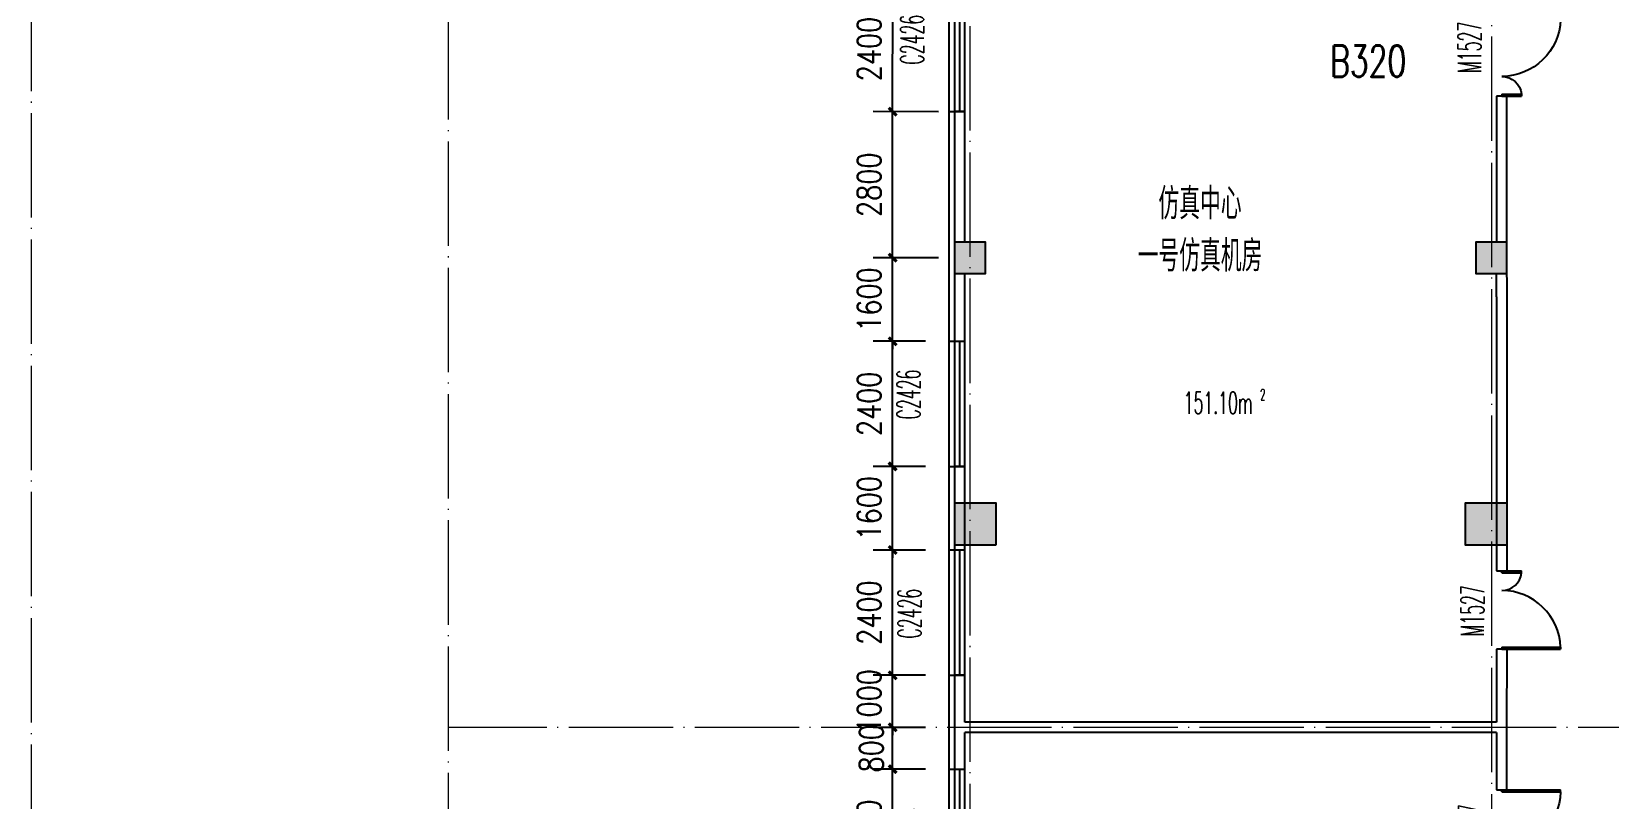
# Model space of a CAD drawing. Extents: x 1417642 to 3570900, y 124798 to 1191112.
# Drawn here: x 1493410 to 1523675, y 423415 to 438130 of the extents above; entities that cross this region are included whole.
import ezdxf

# ---------------------------------------------------------------- set-up
doc = ezdxf.new("R2010")
doc.units = 0
doc.header["$LTSCALE"] = 1000
doc.header["$MEASUREMENT"] = 0
doc.linetypes.add('DOTE', pattern=[2.42, 2, -0.2, 0.02, -0.2])
doc.layers.get('0').update_dxf_attribs({"linetype": 'CONTINUOUS'})
doc.layers.get('Defpoints').update_dxf_attribs({"linetype": 'CONTINUOUS'})
for name, color, linetype in [('colu', 2, 'CONTINUOUS'), ('COLUMN', 9, 'CONTINUOUS'), ('DOTE', 1, 'DOTE'), ('PUB_DIM', 3, 'CONTINUOUS'), ('PUB_HATCH', 8, 'CONTINUOUS'), ('PUB_TEXT', 40, 'CONTINUOUS'), ('SPACE', 7, 'CONTINUOUS'), ('SURFACE', 6, 'CONTINUOUS'), ('tiaozheng', 20, 'CONTINUOUS'), ('WALL', 4, 'CONTINUOUS'), ('WINDOW', 2, 'CONTINUOUS'), ('WINDOW_TEXT', 7, 'CONTINUOUS'), ('填充', 252, 'CONTINUOUS'), ('柱填充', 8, 'CONTINUOUS')]:
    doc.layers.add(name, color=color, linetype=linetype)
doc.styles.add('_TCH_SPACE', font='ROMANS', dxfattribs={"width": 0.7, "height": 5, "bigfont": 'Z'})
doc.styles.add('_TCH_WINDOW', font='ROMANS.shx', dxfattribs={"width": 0.7, "height": 400, "bigfont": 'Z.shx'})
doc.styles.add('DIM_FONT', font='SIMPLEX.shx', dxfattribs={"width": 0.8})
doc.styles.add('Z', font='ROMANS', dxfattribs={"width": 0.7, "bigfont": 'Z'})
doc.dimstyles.new('DIMN150', dxfattribs={"dimscale": 1.5, "dimtxt": 300, "dimasz": 100, "dimexe": 250, "dimexo": 300, "dimgap": 150, "dimtad": 1, "dimdec": 0, "dimzin": 0, "dimdsep": 46, "dimtxsty": 'DIM_FONT', "dimblk": 'ARCHTICK', "dimcen": 0.09, "dimdle": 1.5, "dimclrt": 7, "dimazin": 2, "dimtfac": 1, "dimtdec": 0, "dimtix": 1, "dimtmove": 2, "dimatfit": 3, "dimldrblk": 'ARCHTICK', "dimfxl": 1, "dimtolj": 1, "dimtzin": 0, "dimarcsym": 0})

# ---------------------------------------------------------------- blocks, each defined once
blk = doc.blocks.new('i89')
at = {"layer": '柱填充'}
h = blk.add_hatch(color=256, dxfattribs=at)
h.paths.add_polyline_path([(1555333, 501498), (1555333, 502098), (1554733, 502098), (1554733, 501498)])
h.paths.add_polyline_path([(1525733, 501498), (1525733, 502098), (1525133, 502098), (1525133, 501498)])
h.paths.add_polyline_path([(1517733, 501498), (1517733, 502098), (1517133, 502098), (1517133, 501498)])
h.paths.add_polyline_path([(1509733, 501498), (1509733, 502098), (1509133, 502098), (1509133, 501498)])
h.paths.add_polyline_path([(1501733, 501498), (1501733, 502098), (1501133, 502098), (1501133, 501498)])
h.paths.add_polyline_path([(1498133, 501498), (1498133, 502098), (1497533, 502098), (1497533, 501498)])
h.paths.add_polyline_path([(1498133, 529448), (1498133, 530148), (1497433, 530148), (1497433, 529448)])
h.paths.add_polyline_path([(1498133, 537448), (1498133, 538148), (1497433, 538148), (1497433, 537448)])
h.paths.add_polyline_path([(1541783, 545398), (1541783, 546098), (1541083, 546098), (1541083, 545398)])
h.paths.add_polyline_path([(1565333, 559098), (1565333, 559698), (1564733, 559698), (1564733, 559098)])
h.paths.add_polyline_path([(1565383, 549098), (1565383, 549798), (1564683, 549798), (1564683, 549098)])
h.paths.add_polyline_path([(1565333, 545498), (1565333, 546098), (1564733, 546098), (1564733, 545498)])
h.paths.add_polyline_path([(1565383, 538098), (1564683, 538098), (1564683, 537498), (1565383, 537498)])
h.paths.add_polyline_path([(1565333, 529498), (1565333, 530098), (1564733, 530098), (1564733, 529498)])
h.paths.add_polyline_path([(1565333, 519498), (1565333, 520098), (1564733, 520098), (1564733, 519498)])
h.paths.add_polyline_path([(1565333, 511498), (1565333, 512098), (1564733, 512098), (1564733, 511498)])
h.paths.add_polyline_path([(1565333, 501498), (1565333, 502098), (1564733, 502098), (1564733, 501498)])
h.paths.add_polyline_path([(1555333, 559098), (1555333, 559698), (1554733, 559698), (1554733, 559098)])
h.paths.add_polyline_path([(1555333, 549098), (1555333, 549698), (1554733, 549698), (1554733, 549098)])
h.paths.add_polyline_path([(1555333, 545498), (1555333, 546098), (1554733, 546098), (1554733, 545498)])
h.paths.add_polyline_path([(1555333, 537498), (1555333, 538098), (1554733, 538098), (1554733, 537498)])
h.paths.add_polyline_path([(1555433, 529448), (1555433, 530148), (1554733, 530148), (1554733, 529448)])
h.paths.add_polyline_path([(1555433, 519448), (1555433, 520148), (1554733, 520148), (1554733, 519448)])
h.paths.add_polyline_path([(1555433, 511498), (1555433, 512198), (1554733, 512198), (1554733, 511498)])
h.paths.add_polyline_path([(1551733, 557298), (1551733, 557898), (1551133, 557898), (1551133, 557298)])
h.paths.add_polyline_path([(1551783, 549098), (1551783, 549798), (1551083, 549798), (1551083, 549098)])
h.paths.add_polyline_path([(1551733, 545498), (1551733, 546098), (1551133, 546098), (1551133, 545498)])
h.paths.add_polyline_path([(1551733, 537498), (1551733, 538098), (1551133, 538098), (1551133, 537498)])
h.paths.add_polyline_path([(1551733, 529498), (1551733, 530098), (1551133, 530098), (1551133, 529498)])
h.paths.add_polyline_path([(1551733, 519498), (1551733, 520098), (1551133, 520098), (1551133, 519498)])
h.paths.add_polyline_path([(1551783, 511498), (1551783, 512198), (1551083, 512198), (1551083, 511498)])
h.paths.add_polyline_path([(1551733, 501498), (1551733, 502098), (1551133, 502098), (1551133, 501498)])
h.paths.add_polyline_path([(1541733, 559098), (1541733, 559698), (1541133, 559698), (1541133, 559098)])
h.paths.add_polyline_path([(1541733, 557298), (1541733, 557898), (1541133, 557898), (1541133, 557298)])
h.paths.add_polyline_path([(1541783, 549098), (1541783, 549798), (1541083, 549798), (1541083, 549098)])
h.paths.add_polyline_path([(1541733, 537498), (1541733, 538298), (1541133, 538298), (1541133, 537498)])
h.paths.add_polyline_path([(1541733, 519298), (1541733, 520098), (1541133, 520098), (1541133, 519298)])
h.paths.add_polyline_path([(1541833, 511498), (1541833, 512298), (1541033, 512298), (1541033, 511498)])
h.paths.add_polyline_path([(1541733, 501498), (1541733, 502098), (1541133, 502098), (1541133, 501498)])
h.paths.add_polyline_path([(1533733, 559098), (1533733, 559698), (1533133, 559698), (1533133, 559098)])
h.paths.add_polyline_path([(1533783, 549098), (1533783, 549798), (1533083, 549798), (1533083, 549098)])
h.paths.add_polyline_path([(1533733, 545498), (1533733, 546098), (1533133, 546098), (1533133, 545498)])
h.paths.add_polyline_path([(1533733, 537498), (1533733, 538298), (1533133, 538298), (1533133, 537498)])
h.paths.add_polyline_path([(1533733, 519298), (1533733, 520098), (1533133, 520098), (1533133, 519298)])
h.paths.add_polyline_path([(1533833, 511498), (1533833, 512298), (1533033, 512298), (1533033, 511498)])
h.paths.add_polyline_path([(1533733, 501498), (1533733, 502098), (1533133, 502098), (1533133, 501498)])
h.paths.add_polyline_path([(1525733, 559098), (1525733, 559698), (1525133, 559698), (1525133, 559098)])
h.paths.add_polyline_path([(1525783, 549098), (1525783, 549798), (1525083, 549798), (1525083, 549098)])
h.paths.add_polyline_path([(1525733, 545498), (1525733, 546098), (1525133, 546098), (1525133, 545498)])
h.paths.add_polyline_path([(1525733, 537498), (1525733, 538298), (1525133, 538298), (1525133, 537498)])
h.paths.add_polyline_path([(1525733, 519298), (1525733, 520098), (1525133, 520098), (1525133, 519298)])
h.paths.add_polyline_path([(1525833, 511498), (1525833, 512298), (1525033, 512298), (1525033, 511498)])
h.paths.add_polyline_path([(1517733, 559098), (1517733, 559698), (1517133, 559698), (1517133, 559098)])
h.paths.add_polyline_path([(1517783, 549098), (1517783, 549798), (1517083, 549798), (1517083, 549098)])
h.paths.add_polyline_path([(1517733, 545498), (1517733, 546098), (1517133, 546098), (1517133, 545498)])
h.paths.add_polyline_path([(1517733, 537498), (1517733, 538298), (1517133, 538298), (1517133, 537498)])
h.paths.add_polyline_path([(1517733, 519298), (1517733, 520098), (1517133, 520098), (1517133, 519298)])
h.paths.add_polyline_path([(1517833, 511498), (1517833, 512298), (1517033, 512298), (1517033, 511498)])
h.paths.add_polyline_path([(1509733, 559098), (1509733, 559698), (1509133, 559698), (1509133, 559098)])
h.paths.add_polyline_path([(1509783, 549098), (1509783, 549798), (1509083, 549798), (1509083, 549098)])
h.paths.add_polyline_path([(1509733, 545498), (1509733, 546098), (1509133, 546098), (1509133, 545498)])
h.paths.add_polyline_path([(1509733, 537498), (1509733, 538298), (1509133, 538298), (1509133, 537498)])
h.paths.add_polyline_path([(1509733, 519298), (1509733, 520098), (1509133, 520098), (1509133, 519298)])
h.paths.add_polyline_path([(1509833, 511498), (1509833, 512298), (1509033, 512298), (1509033, 511498)])
h.paths.add_polyline_path([(1509733, 480798), (1509733, 481398), (1509133, 481398), (1509133, 480798)])
h.paths.add_polyline_path([(1501733, 559098), (1501733, 559698), (1501133, 559698), (1501133, 559098)])
h.paths.add_polyline_path([(1501733, 549098), (1501733, 549698), (1501133, 549698), (1501133, 549098)])
h.paths.add_polyline_path([(1501733, 545498), (1501733, 546098), (1501133, 546098), (1501133, 545498)])
h.paths.add_polyline_path([(1501733, 537498), (1501733, 538098), (1501133, 538098), (1501133, 537498)])
h.paths.add_polyline_path([(1501733, 529498), (1501733, 530098), (1501133, 530098), (1501133, 529498)])
h.paths.add_polyline_path([(1501733, 519498), (1501733, 520098), (1501133, 520098), (1501133, 519498)])
h.paths.add_polyline_path([(1501833, 511498), (1501833, 512198), (1501133, 512198), (1501133, 511498)])
h.paths.add_polyline_path([(1501733, 480798), (1501733, 481398), (1501133, 481398), (1501133, 480798)])
h.paths.add_polyline_path([(1498133, 559098), (1498133, 559698), (1497533, 559698), (1497533, 559098)])
h.paths.add_polyline_path([(1498183, 549098), (1498183, 549798), (1497483, 549798), (1497483, 549098)])
h.paths.add_polyline_path([(1498133, 545498), (1498133, 546098), (1497533, 546098), (1497533, 545498)])
h.paths.add_polyline_path([(1498133, 519448), (1498133, 520148), (1497433, 520148), (1497433, 519448)])
h.paths.add_polyline_path([(1498133, 511448), (1498133, 512148), (1497433, 512148), (1497433, 511448)])
h.paths.add_polyline_path([(1498133, 480798), (1498133, 481398), (1497533, 481398), (1497533, 480798)])
h.paths.add_polyline_path([(1488133, 559098), (1488133, 559698), (1487533, 559698), (1487533, 559098)])
h.paths.add_polyline_path([(1488233, 549098), (1488233, 549798), (1487533, 549798), (1487533, 549098)])
h.paths.add_polyline_path([(1488133, 545498), (1488133, 546098), (1487533, 546098), (1487533, 545498)])
h.paths.add_polyline_path([(1488133, 537498), (1488133, 538098), (1487533, 538098), (1487533, 537498)])
h.paths.add_polyline_path([(1488133, 529498), (1488133, 530098), (1487533, 530098), (1487533, 529498)])
h.paths.add_polyline_path([(1488133, 519498), (1488133, 520098), (1487533, 520098), (1487533, 519498)])
h.paths.add_polyline_path([(1488133, 511498), (1488133, 512098), (1487533, 512098), (1487533, 511498)])
h.paths.add_polyline_path([(1488133, 501498), (1488133, 502098), (1487533, 502098), (1487533, 501498)])
h.paths.add_polyline_path([(1488133, 480798), (1488133, 481398), (1487533, 481398), (1487533, 480798)])
h.paths.add_polyline_path([(1498133, 484398), (1498133, 485198), (1497433, 485198), (1497433, 484398)])
h.paths.add_polyline_path([(1498134, 496298), (1498134, 497098), (1497433, 497098), (1497433, 496298)])
h.paths.add_polyline_path([(1487533, 497098), (1487533, 496298), (1488233, 496298), (1488233, 497098)])
h.paths.add_polyline_path([(1487533, 485198), (1487533, 484398), (1488233, 484398), (1488233, 485198)])
h.paths.add_polyline_path([(1509733, 496298), (1509733, 497098), (1509033, 497098), (1509033, 496298)])
h.paths.add_polyline_path([(1509733, 484398), (1509733, 485198), (1509033, 485198), (1509033, 484398)])
for points in [[(1488227, 497098), (1488325, 497098), (1488325, 496298), (1488227, 496298)], [(1497334, 497098), (1497431, 497098), (1497431, 496298), (1497334, 496298)]]:
    blk.add_hatch(color=256, dxfattribs=at).paths.add_polyline_path(points)
at = {"layer": 'colu'}
for points in [[(1488133, 501498), (1488133, 502098), (1487533, 502098), (1487533, 501498)], [(1498133, 501498), (1498133, 502098), (1497533, 502098), (1497533, 501498)], [(1488333, 496298), (1488333, 497098), (1487533, 497098), (1487533, 496298)], [(1498134, 496298), (1498134, 497098), (1497334, 497098), (1497334, 496298)]]:
    blk.add_lwpolyline(points, close=True, dxfattribs=at)
blk = doc.blocks.new('_ArchTick')
at = {"color": 0, "linetype": 'ByBlock', "const_width": 0.4}
blk.add_lwpolyline([(-0.5, -0.5), (0.5, 0.5)], dxfattribs=at)
blk = doc.blocks.new('*D1964')
at = {"layer": 'Defpoints', "color": 0}
for p in [(1509928, 438996), (1511255, 438995), (1511255, 436595)]:
    blk.add_point(p, dxfattribs=at)
at = {"layer": 'PUB_DIM', "color": 0, "lineweight": -2}
for p, q in [((1510805, 438995), (1509553, 438996)), ((1509927, 436593), (1509928, 438998)), ((1510805, 436595), (1509552, 436596))]:
    blk.add_line(p, q, dxfattribs=at)
at = {"layer": 'PUB_DIM', "color": 0, "lineweight": -2, "xscale": 150, "yscale": 150, "zscale": 150}
for p, rotation in [((1509928, 438996), 89.99045088805187), ((1509927, 436596), 269.9904508880519)]:
    blk.add_blockref('_ArchTick', p, dxfattribs=dict(at, rotation=rotation))
at = {"layer": 'PUB_DIM', "color": 7, "insert": (1509477, 437796), "char_height": 450, "attachment_point": 5, "rotation": 89.9905, "style": 'DIM_FONT'}
blk.add_mtext('\\A1;2400', dxfattribs=at)
blk = doc.blocks.new('*D1965')
at = {"layer": 'Defpoints', "color": 0}
for p in [(1509927, 436596), (1511255, 436595), (1511254, 433795)]:
    blk.add_point(p, dxfattribs=at)
at = {"layer": 'PUB_DIM', "color": 0, "lineweight": -2}
for p, q in [((1510805, 436595), (1509552, 436596)), ((1509927, 433793), (1509927, 436598)), ((1510804, 433795), (1509552, 433796))]:
    blk.add_line(p, q, dxfattribs=at)
at = {"layer": 'PUB_DIM', "color": 0, "lineweight": -2, "xscale": 150, "yscale": 150, "zscale": 150}
for p, rotation in [((1509927, 436596), 89.99045088805444), ((1509927, 433796), 269.9904508880545)]:
    blk.add_blockref('_ArchTick', p, dxfattribs=dict(at, rotation=rotation))
at = {"layer": 'PUB_DIM', "color": 7, "insert": (1509477, 435196), "char_height": 450, "attachment_point": 5, "rotation": 89.9905, "style": 'DIM_FONT'}
blk.add_mtext('\\A1;2800', dxfattribs=at)
blk = doc.blocks.new('*D2032')
at = {"layer": 'Defpoints', "color": 0}
for p in [(1509927, 423995), (1511010, 423995), (1511010, 421595)]:
    blk.add_point(p, dxfattribs=at)
at = {"layer": 'PUB_DIM', "color": 0, "lineweight": -2}
for p, q in [((1510560, 423995), (1509552, 423995)), ((1509927, 421593), (1509927, 423998)), ((1510560, 421595), (1509552, 421595))]:
    blk.add_line(p, q, dxfattribs=at)
at = {"layer": 'PUB_DIM', "color": 0, "lineweight": -2, "xscale": 150, "yscale": 150, "zscale": 150}
for p, rotation in [((1509927, 423995), 90), ((1509927, 421595), 270)]:
    blk.add_blockref('_ArchTick', p, dxfattribs=dict(at, rotation=rotation))
at = {"layer": 'PUB_DIM', "color": 7, "insert": (1509477, 422795), "char_height": 450, "attachment_point": 5, "rotation": 90, "style": 'DIM_FONT'}
blk.add_mtext('\\A1;2400', dxfattribs=at)
blk = doc.blocks.new('*D2033')
at = {"layer": 'Defpoints', "color": 0}
for p in [(1509927, 424795), (1511010, 424795), (1511010, 423995)]:
    blk.add_point(p, dxfattribs=at)
at = {"layer": 'PUB_DIM', "color": 0, "lineweight": -2}
for p, q in [((1510560, 424795), (1509552, 424795)), ((1509927, 423993), (1509927, 424798)), ((1510560, 423995), (1509552, 423995))]:
    blk.add_line(p, q, dxfattribs=at)
at = {"layer": 'PUB_DIM', "color": 0, "lineweight": -2, "xscale": 150, "yscale": 150, "zscale": 150}
for p, rotation in [((1509927, 424795), 90), ((1509927, 423995), 270)]:
    blk.add_blockref('_ArchTick', p, dxfattribs=dict(at, rotation=rotation))
at = {"layer": 'PUB_DIM', "color": 7, "insert": (1509518, 424395), "char_height": 450, "attachment_point": 5, "rotation": 90, "style": 'DIM_FONT'}
blk.add_mtext('\\A1;800', dxfattribs=at)
blk = doc.blocks.new('*D2034')
at = {"layer": 'Defpoints', "color": 0}
for p in [(1509927, 425795), (1511010, 425795), (1511010, 424795)]:
    blk.add_point(p, dxfattribs=at)
at = {"layer": 'PUB_DIM', "color": 0, "lineweight": -2}
for p, q in [((1509927, 425795), (1509927, 425945)), ((1510560, 425795), (1509552, 425795)), ((1509927, 424795), (1509927, 425795)), ((1510560, 424795), (1509552, 424795)), ((1509927, 424795), (1509927, 424645))]:
    blk.add_line(p, q, dxfattribs=at)
at = {"layer": 'PUB_DIM', "color": 0, "lineweight": -2, "xscale": 150, "yscale": 150, "zscale": 150}
for p, rotation in [((1509927, 425795), 270), ((1509927, 424795), 90)]:
    blk.add_blockref('_ArchTick', p, dxfattribs=dict(at, rotation=rotation))
at = {"layer": 'PUB_DIM', "color": 7, "insert": (1509477, 425295), "char_height": 450, "attachment_point": 5, "rotation": 90, "style": 'DIM_FONT'}
blk.add_mtext('\\A1;1000', dxfattribs=at)
blk = doc.blocks.new('*D2035')
at = {"layer": 'Defpoints', "color": 0}
for p in [(1509927, 428195), (1511010, 428195), (1511010, 425795)]:
    blk.add_point(p, dxfattribs=at)
at = {"layer": 'PUB_DIM', "color": 0, "lineweight": -2}
for p, q in [((1510560, 428195), (1509552, 428195)), ((1509927, 425793), (1509927, 428198)), ((1510560, 425795), (1509552, 425795))]:
    blk.add_line(p, q, dxfattribs=at)
at = {"layer": 'PUB_DIM', "color": 0, "lineweight": -2, "xscale": 150, "yscale": 150, "zscale": 150}
for p, rotation in [((1509927, 428195), 90), ((1509927, 425795), 270)]:
    blk.add_blockref('_ArchTick', p, dxfattribs=dict(at, rotation=rotation))
at = {"layer": 'PUB_DIM', "color": 7, "insert": (1509477, 426995), "char_height": 450, "attachment_point": 5, "rotation": 90, "style": 'DIM_FONT'}
blk.add_mtext('\\A1;2400', dxfattribs=at)
blk = doc.blocks.new('*D2036')
at = {"layer": 'Defpoints', "color": 0}
for p in [(1509927, 429796), (1511010, 429796), (1511010, 428195)]:
    blk.add_point(p, dxfattribs=at)
at = {"layer": 'PUB_DIM', "color": 0, "lineweight": -2}
for p, q in [((1510560, 429796), (1509552, 429796)), ((1509927, 429796), (1509927, 429946)), ((1509927, 428195), (1509927, 429796)), ((1510560, 428195), (1509552, 428195)), ((1509927, 428195), (1509927, 428045))]:
    blk.add_line(p, q, dxfattribs=at)
at = {"layer": 'PUB_DIM', "color": 0, "lineweight": -2, "xscale": 150, "yscale": 150, "zscale": 150}
for p, rotation in [((1509927, 429796), 270), ((1509927, 428195), 90)]:
    blk.add_blockref('_ArchTick', p, dxfattribs=dict(at, rotation=rotation))
at = {"layer": 'PUB_DIM', "color": 7, "insert": (1509477, 428996), "char_height": 450, "attachment_point": 5, "rotation": 90, "style": 'DIM_FONT'}
blk.add_mtext('\\A1;1600', dxfattribs=at)
blk = doc.blocks.new('*D2037')
at = {"layer": 'Defpoints', "color": 0}
for p in [(1509927, 432196), (1511010, 432196), (1511010, 429796)]:
    blk.add_point(p, dxfattribs=at)
at = {"layer": 'PUB_DIM', "color": 0, "lineweight": -2}
for p, q in [((1510560, 432196), (1509552, 432196)), ((1509927, 429794), (1509927, 432198)), ((1510560, 429796), (1509552, 429796))]:
    blk.add_line(p, q, dxfattribs=at)
at = {"layer": 'PUB_DIM', "color": 0, "lineweight": -2, "xscale": 150, "yscale": 150, "zscale": 150}
for p, rotation in [((1509927, 432196), 90), ((1509927, 429796), 270)]:
    blk.add_blockref('_ArchTick', p, dxfattribs=dict(at, rotation=rotation))
at = {"layer": 'PUB_DIM', "color": 7, "insert": (1509477, 430996), "char_height": 450, "attachment_point": 5, "rotation": 90, "style": 'DIM_FONT'}
blk.add_mtext('\\A1;2400', dxfattribs=at)
blk = doc.blocks.new('*D2038')
at = {"layer": 'Defpoints', "color": 0}
for p in [(1509927, 433796), (1511010, 433796), (1511010, 432196)]:
    blk.add_point(p, dxfattribs=at)
at = {"layer": 'PUB_DIM', "color": 0, "lineweight": -2}
for p, q in [((1510560, 433796), (1509552, 433796)), ((1509927, 433796), (1509927, 433946)), ((1509927, 432196), (1509927, 433796)), ((1510560, 432196), (1509552, 432196)), ((1509927, 432196), (1509927, 432046))]:
    blk.add_line(p, q, dxfattribs=at)
at = {"layer": 'PUB_DIM', "color": 0, "lineweight": -2, "xscale": 150, "yscale": 150, "zscale": 150}
for p, rotation in [((1509927, 433796), 270), ((1509927, 432196), 90)]:
    blk.add_blockref('_ArchTick', p, dxfattribs=dict(at, rotation=rotation))
at = {"layer": 'PUB_DIM', "color": 7, "insert": (1509477, 432996), "char_height": 450, "attachment_point": 5, "rotation": 90, "style": 'DIM_FONT'}
blk.add_mtext('\\A1;1600', dxfattribs=at)
blk = doc.blocks.new('_FZH')
blk.add_lwpolyline([(-0.5, -0.5), (0.5, -0.5), (0.5, 0.5), (-0.5, 0.5)], close=True)
at = {"layer": 'PUB_HATCH'}
blk.add_solid([(-0.5, -0.5), (0.5, -0.5), (-0.5, 0.5), (0.5, 0.5)], dxfattribs=at)
blk = doc.blocks.new('$TCHSYS$WIN2D')
for p, q in [((-0.5, 0.5), (0.5, 0.5)), ((-0.5, 0.5), (-0.5, -0.5)), ((0.5, 0.5), (0.5, -0.5)), ((0.5, 0.167), (-0.5, 0.167)), ((0.5, -0.167), (-0.5, -0.167)), ((-0.5, -0.5), (0.5, -0.5))]:
    blk.add_line(p, q)
blk = doc.blocks.new('$DorLib2D$00000225')
at = {"color": 0}
for p, q in [((0.475, -0.001), (0.475, 0.752)), ((0.475, 0.752), (0.5, 0.752)), ((0.5, -0.001), (0.5, 0.752)), ((-0.5, 0), (-0.5, 0.252)), ((-0.475, 0.252), (-0.5, 0.252)), ((-0.475, 0), (-0.475, 0.252)), ((-0.475, 0), (-0.5, 0)), ((0.475, -0.001), (0.5, -0.001))]:
    blk.add_line(p, q, dxfattribs=at)
for centre, radius, start, end in [((0.505, -0.002), 0.755, 92.2493, 179.7238), ((-0.501, 0.003), 0.251, 359.7899, 84.0974)]:
    blk.add_arc(centre, radius, start, end, dxfattribs=at)

msp = doc.modelspace()

# ---------------------------------------------------------------- linework, layer by layer
at = {"lineweight": 0}
msp.add_lwpolyline([(1511010.3, 432195.8), (1511010.3, 431995.8)], dxfattribs=at)
at = {"layer": 'DOTE', "lineweight": 0}
for p, q in [((1493410.3, 412787.5), (1493410.3, 496674.8)), ((1493410.3, 412787.5), (1493410.3, 496674.8)), ((1493410.3, 412787.5), (1493410.3, 496674.8)), ((1501410.3, 385623.9), (1501410.3, 495521.4))]:
    msp.add_line(p, q, dxfattribs=at)
for points in [[(1511410.3, 469695.5), (1511410.3, 385594.9)], [(1521410.3, 469495.5), (1521410.3, 385594.9)], [(1597673.8, 424795.5), (1501410.3, 424795.5)]]:
    msp.add_lwpolyline(points, dxfattribs=at)
at = {"layer": 'SURFACE'}
for p, q in [((1511010.3, 436595.8), (1511110.3, 436595.8)), ((1511010.3, 433795.8), (1511010.3, 436595.8)), ((1511010.3, 432195.8), (1511010.3, 433795.8)), ((1511010.3, 432195.8), (1511110.3, 432195.8)), ((1511010.3, 429795.8), (1511110.3, 429795.8)), ((1511010.3, 428195.5), (1511010.3, 429795.8)), ((1511010.3, 428195.5), (1511110.3, 428195.5)), ((1511010.3, 425795.5), (1511110.3, 425795.5)), ((1511010.3, 424795.5), (1511010.3, 425795.5)), ((1511010.3, 423995.5), (1511010.3, 424795.5)), ((1511010.3, 423995.5), (1511110.3, 423995.5))]:
    msp.add_line(p, q, dxfattribs=at)
at = {"layer": 'WALL'}
for p, q in [((1521710.3, 436895.5), (1521510.3, 436895.5)), ((1521510.3, 436895.5), (1521510.3, 434095.8)), ((1521710.3, 434095.8), (1521710.3, 436895.5)), ((1511310.3, 436595.8), (1511110.3, 436595.8)), ((1511110.3, 436595.8), (1511110.3, 434095.8)), ((1511310.3, 434095.8), (1511310.3, 436595.8)), ((1521711.3, 433046.2), (1521710.3, 433795.9)), ((1511110.3, 433495.8), (1511110.3, 432195.8)), ((1511310.3, 432195.8), (1511310.3, 433495.8)), ((1521511.3, 433045.9), (1521510.7, 433495.8)), ((1521511.3, 433046.1), (1521510.6, 427795.5)), ((1521710.6, 427795.4), (1521711.3, 433046.1)), ((1511110.3, 432195.8), (1511310.3, 432195.8)), ((1511310.3, 429795.8), (1511110.3, 429795.8)), ((1511110.3, 429795.8), (1511110.3, 428195.5)), ((1511310.3, 428195.5), (1511310.3, 429795.8)), ((1511110.3, 428195.5), (1511310.3, 428195.5)), ((1521510.6, 427795.5), (1521710.6, 427795.4)), ((1521510.5, 426295.5), (1521510.3, 424895.5)), ((1521710.5, 426295.4), (1521510.5, 426295.5)), ((1521710.3, 424795.4), (1521710.5, 426295.4)), ((1511310.3, 425795.5), (1511110.3, 425795.5)), ((1511110.3, 425795.5), (1511110.3, 424795.5)), ((1511310.3, 424895.5), (1511310.3, 425795.5)), ((1511110.3, 424795.5), (1511110.3, 423995.5)), ((1521510.3, 424895.5), (1511310.3, 424895.5)), ((1521510.3, 424695.5), (1511310.3, 424695.5)), ((1511310.3, 423995.5), (1511310.3, 424695.5)), ((1521510.3, 424695.5), (1521510.3, 423595.9)), ((1521710.3, 423595.9), (1521710.3, 424795.5)), ((1511110.3, 423995.5), (1511310.3, 423995.5)), ((1521510.3, 423595.9), (1521710.3, 423595.9))]:
    msp.add_line(p, q, dxfattribs=at)

# ---------------------------------------------------------------- block references
at = {"layer": 'COLUMN', "lineweight": 0, "xscale": 600, "yscale": 600, "zscale": 600}
for p in [(1511410.3, 433795.8), (1521410.3, 433795.8)]:
    msp.add_blockref('_FZH', p, dxfattribs=at)
at = {"layer": 'tiaozheng'}
msp.add_blockref('i89', (23577.2, -68002.8), dxfattribs=at)
at = {"layer": 'WINDOW', "color": 2}
ref = msp.add_blockref('$TCHSYS$WIN2D', (1511160.3, 437795.8), dxfattribs=dict(at, xscale=2400, yscale=300, zscale=2400, rotation=90))
ref.add_attrib('A', 'C2426', (1510523.6, 437496.7), dxfattribs={"layer": 'WINDOW_TEXT', "color": 2, "height": 446.25, "rotation": 90, "style": '_TCH_WINDOW', "width": 0.494118})
at = {"layer": 'WINDOW', "lineweight": 0}
ref = msp.add_blockref('$DorLib2D$00000225', (1521610.3, 437645.5), dxfattribs=dict(at, xscale=1500, yscale=-1500, zscale=1500, rotation=90))
ref.add_attrib('A', 'M1527', (1521215.9, 437335.9), dxfattribs={"layer": 'WINDOW_TEXT', "lineweight": 0, "height": 446.25, "rotation": 90, "style": '_TCH_WINDOW', "width": 0.494118})
at = {"layer": 'WINDOW', "color": 2}
ref = msp.add_blockref('$TCHSYS$WIN2D', (1511160.3, 430995.8), dxfattribs=dict(at, xscale=2400, yscale=300, zscale=2400, rotation=90))
ref.add_attrib('A', 'C2426', (1510456.4, 430696.7), dxfattribs={"layer": 'WINDOW_TEXT', "color": 2, "height": 446.25, "rotation": 90, "style": '_TCH_WINDOW', "width": 0.494118})
ref = msp.add_blockref('$TCHSYS$WIN2D', (1511160.3, 426995.5), dxfattribs=dict(at, xscale=2400, yscale=300, zscale=2400, rotation=90))
ref.add_attrib('A', 'C2426', (1510473.1, 426496.7), dxfattribs={"layer": 'WINDOW_TEXT', "color": 2, "height": 446.25, "rotation": 90, "style": '_TCH_WINDOW', "width": 0.494118})
at = {"layer": 'WINDOW', "lineweight": 0}
ref = msp.add_blockref('$DorLib2D$00000225', (1521610.5, 427045.5), dxfattribs=dict(at, xscale=-1500, yscale=-1500, zscale=-1500, rotation=89.9932008807467))
ref.add_attrib('A', 'M1527', (1521269.3, 426536.2), dxfattribs={"layer": 'WINDOW_TEXT', "lineweight": 0, "height": 446.25, "rotation": 89.9932, "style": '_TCH_WINDOW', "width": 0.494118})
at = {"layer": 'WINDOW', "color": 2}
ref = msp.add_blockref('$TCHSYS$WIN2D', (1511160.3, 422795.5), dxfattribs=dict(at, xscale=2400, yscale=300, zscale=2400, rotation=90))
ref.add_attrib('A', 'C2426', (1510473.2, 422296.7), dxfattribs={"layer": 'WINDOW_TEXT', "color": 2, "height": 446.25, "rotation": 90, "style": '_TCH_WINDOW', "width": 0.494118})
at = {"layer": 'WINDOW', "lineweight": 0}
ref = msp.add_blockref('$DorLib2D$00000225', (1521610.3, 422845.9), dxfattribs=dict(at, xscale=1500, yscale=-1500, zscale=1500, rotation=90))
ref.add_attrib('A', 'M1527', (1521229.2, 422336.7), dxfattribs={"layer": 'WINDOW_TEXT', "lineweight": 0, "height": 446.25, "rotation": 90, "style": '_TCH_WINDOW', "width": 0.494118})

# ---------------------------------------------------------------- texts
at = {"layer": 'PUB_TEXT', "color": 1, "lineweight": 60, "style": 'Z', "width": 0.7}
msp.add_text('B320', height=600, dxfattribs=at).set_placement((1518318.3, 437265))
at = {"layer": 'SPACE', "style": '_TCH_SPACE', "width": 0.525}
for s, height, p in [('2', 210, (1516979.1, 431068.8)), ('151.10m', 420, (1515509.1, 430806.3))]:
    msp.add_text(s, height=height, dxfattribs=at).set_placement(p)
at = {"layer": '填充', "insert": (1515822.1, 435131.5), "char_height": 600, "width": 5691.759, "attachment_point": 2, "style": '_TCH_WINDOW'}
msp.add_mtext('{\\C3;仿真中心\\P一号仿真机房}', dxfattribs=at)

# ---------------------------------------------------------------- dimensions: what is measured, and where the dimension line sits
at = {"layer": 'PUB_DIM'}
for p1, p2, distance, picture, middle in [((1511254.5, 436595.4), (1511254.9, 438995.4), 1327.4, '*D1964', (1509477.4, 437795.7)), ((1511254.1, 433795.4), (1511254.5, 436595.4), 1327.4, '*D1965', (1509477, 435195.7)), ((1511010.3, 432195.8), (1511010.3, 433795.8), 1083.6, '*D2038', (1509476.7, 432995.8)), ((1511010.3, 429795.8), (1511010.3, 432195.8), 1083.6, '*D2037', (1509476.7, 430995.8)), ((1511010.3, 428195.5), (1511010.3, 429795.8), 1083.6, '*D2036', (1509476.7, 428995.6)), ((1511010.3, 425795.5), (1511010.3, 428195.5), 1083.6, '*D2035', (1509476.7, 426995.5)), ((1511010.3, 424795.5), (1511010.3, 425795.5), 1083.6, '*D2034', (1509476.7, 425295.5)), ((1511010.3, 421595.5), (1511010.3, 423995.5), 1083.6, '*D2032', (1509476.7, 422795.5))]:
    dim = msp.add_aligned_dim(p1=p1, p2=p2, distance=distance, dimstyle='DIMN150', dxfattribs=at)
    dim.commit()
    dim.dimension.update_dxf_attribs({"geometry": picture, "text_midpoint": middle})
dim = msp.add_linear_dim(base=(1509926.7, 424795.5), p1=(1511010.3, 423995.5), p2=(1511010.3, 424795.5), angle=90, dimstyle='DIMN150', dxfattribs=at)
dim.commit()
dim.dimension.update_dxf_attribs({"geometry": '*D2033', "text_midpoint": (1509518.1, 424395.5), "dimtype": 129})

doc.saveas('drawing.dxf')
